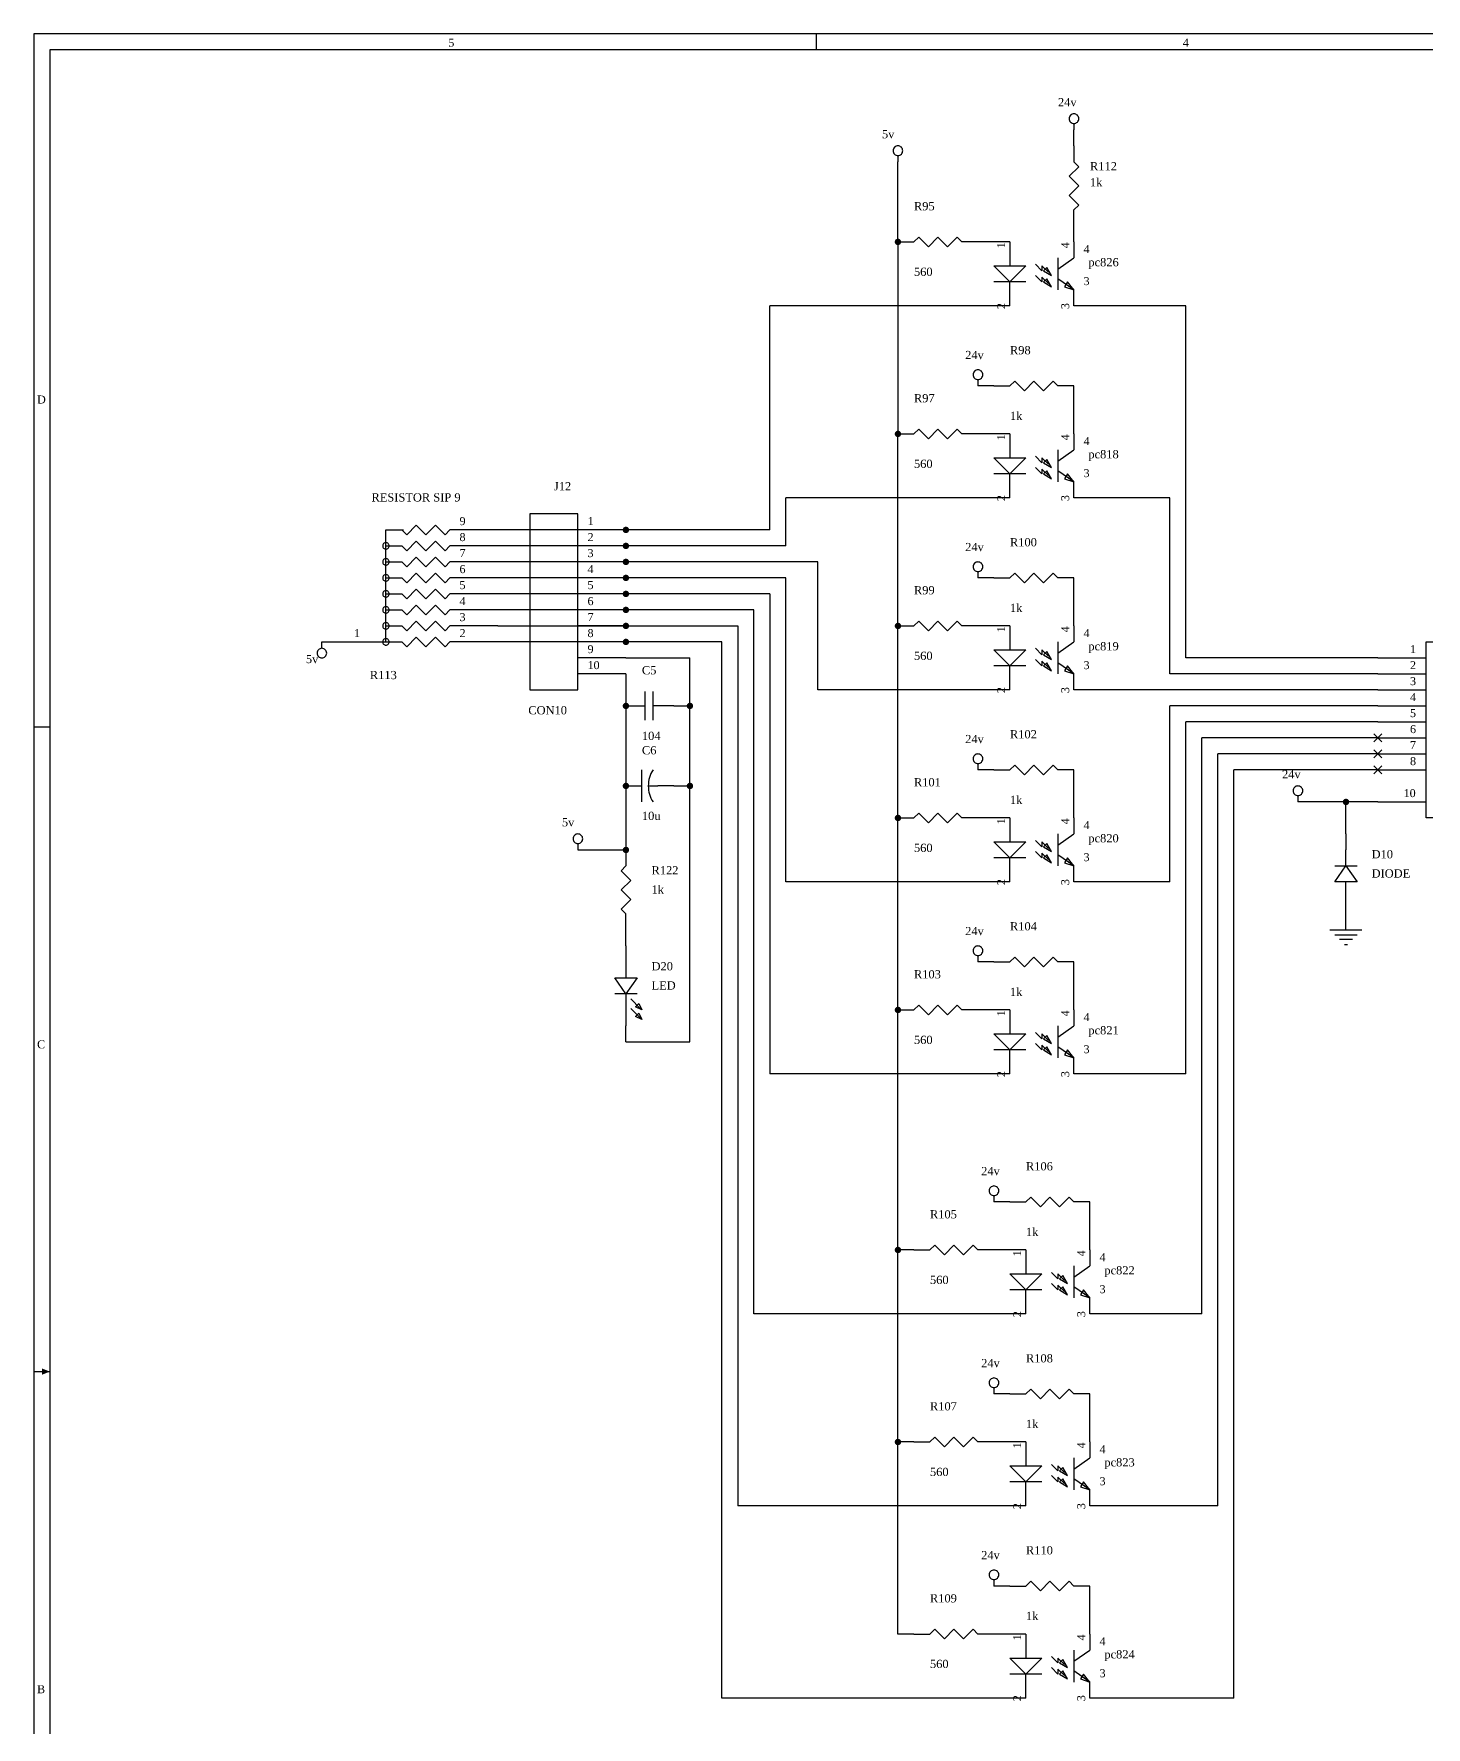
# Model space of a CAD drawing. Extents: x -3 to 591, y 3 to 422.
# Drawn here: x -2.5 to 218.5, y 153.6 to 422.4 of the extents above; entities that cross this region are included whole.
import ezdxf

# ---------------------------------------------------------------- set-up
doc = ezdxf.new("R2010")
doc.units = 0
doc.header["$MEASUREMENT"] = 0
for name, color, linetype in [('PARTS', 7, 'Continuous'), ('PARTTEXT', 7, 'Continuous'), ('TITLE', 7, 'Continuous'), ('WIRE', 7, 'Continuous')]:
    doc.layers.add(name, color=color, linetype=linetype)
doc.styles.get("Standard").update_dxf_attribs({"font": 'times_0.ttf'})

msp = doc.modelspace()

# ---------------------------------------------------------------- linework, layer by layer
at = {"layer": 'PARTS'}
for p, q in [((162.56, 404.622), (162.56, 402.082)), ((162.56, 391.922), (162.56, 394.462)), ((134.62, 389.382), (137.16, 389.382)), ((147.32, 389.382), (144.78, 389.382)), ((152.4, 389.382), (152.4, 386.842)), ((162.56, 389.382), (162.56, 386.842)), ((152.4, 379.222), (152.4, 381.762)), ((162.56, 379.222), (162.56, 381.762)), ((149.86, 366.522), (152.4, 366.522)), ((162.56, 366.522), (160.02, 366.522)), ((134.62, 358.902), (137.16, 358.902)), ((147.32, 358.902), (144.78, 358.902)), ((152.4, 358.902), (152.4, 356.362)), ((162.56, 358.902), (162.56, 356.362)), ((152.4, 348.742), (152.4, 351.282)), ((162.56, 348.742), (162.56, 351.282)), ((71.12, 343.662), (63.5, 343.662)), ((91.44, 343.662), (83.82, 343.662)), ((71.12, 341.122), (63.5, 341.122)), ((91.44, 341.122), (83.82, 341.122)), ((71.12, 338.582), (63.5, 338.582)), ((71.12, 336.042), (63.5, 336.042)), ((91.44, 338.582), (83.82, 338.582)), ((91.44, 336.042), (83.82, 336.042)), ((149.86, 336.042), (152.4, 336.042)), ((162.56, 336.042), (160.02, 336.042)), ((71.12, 333.502), (63.5, 333.502)), ((91.44, 333.502), (83.82, 333.502)), ((71.12, 330.962), (63.5, 330.962)), ((91.44, 330.962), (83.82, 330.962)), ((71.12, 328.422), (63.5, 328.422)), ((91.44, 328.422), (83.82, 328.422)), ((134.62, 328.422), (137.16, 328.422)), ((147.32, 328.422), (144.78, 328.422)), ((152.4, 328.422), (152.4, 325.882)), ((162.56, 328.422), (162.56, 325.882)), ((43.18, 325.882), (50.8, 325.882)), ((71.12, 325.882), (63.5, 325.882)), ((91.44, 325.882), (83.82, 325.882)), ((91.44, 323.342), (83.82, 323.342)), ((210.82, 323.342), (218.44, 323.342)), ((91.44, 320.802), (83.82, 320.802)), ((152.4, 318.262), (152.4, 320.802)), ((162.56, 318.262), (162.56, 320.802)), ((210.82, 320.802), (218.44, 320.802)), ((210.82, 318.262), (218.44, 318.262)), ((91.44, 315.722), (93.98, 315.722)), ((99.06, 315.722), (96.52, 315.722)), ((210.82, 315.722), (218.44, 315.722)), ((210.82, 313.182), (218.44, 313.182)), ((210.185, 311.277), (211.455, 310.007)), ((211.455, 311.277), (210.185, 310.007)), ((210.82, 310.642), (218.44, 310.642)), ((210.185, 308.737), (211.455, 307.467)), ((211.455, 308.737), (210.185, 307.467)), ((210.82, 308.102), (218.44, 308.102)), ((149.86, 305.562), (152.4, 305.562)), ((162.56, 305.562), (160.02, 305.562)), ((210.185, 306.197), (211.455, 304.927)), ((211.455, 306.197), (210.185, 304.927)), ((210.82, 305.562), (218.44, 305.562)), ((91.44, 303.022), (93.98, 303.022)), ((99.06, 303.022), (96.52, 303.022)), ((210.82, 300.482), (218.44, 300.482)), ((134.62, 297.942), (137.16, 297.942)), ((147.32, 297.942), (144.78, 297.942)), ((152.4, 297.942), (152.4, 295.402)), ((162.56, 297.942), (162.56, 295.402)), ((205.74, 295.402), (205.74, 292.862)), ((91.44, 292.862), (91.44, 290.322)), ((152.4, 287.782), (152.4, 290.322)), ((162.56, 287.782), (162.56, 290.322)), ((205.74, 282.702), (205.74, 285.242)), ((91.44, 280.162), (91.44, 282.702)), ((91.44, 277.622), (91.44, 275.082)), ((149.86, 275.082), (152.4, 275.082)), ((162.56, 275.082), (160.02, 275.082)), ((134.62, 267.462), (137.16, 267.462)), ((147.32, 267.462), (144.78, 267.462)), ((152.4, 267.462), (152.4, 264.922)), ((162.56, 267.462), (162.56, 264.922)), ((91.44, 262.382), (91.44, 264.922)), ((152.4, 257.302), (152.4, 259.842)), ((162.56, 257.302), (162.56, 259.842)), ((152.4, 236.982), (154.94, 236.982)), ((165.1, 236.982), (162.56, 236.982)), ((137.16, 229.362), (139.7, 229.362)), ((149.86, 229.362), (147.32, 229.362)), ((154.94, 229.362), (154.94, 226.822)), ((165.1, 229.362), (165.1, 226.822)), ((154.94, 219.202), (154.94, 221.742)), ((165.1, 219.202), (165.1, 221.742)), ((152.4, 206.502), (154.94, 206.502)), ((165.1, 206.502), (162.56, 206.502)), ((137.16, 198.882), (139.7, 198.882)), ((149.86, 198.882), (147.32, 198.882)), ((154.94, 198.882), (154.94, 196.342)), ((165.1, 198.882), (165.1, 196.342)), ((154.94, 188.722), (154.94, 191.262)), ((165.1, 188.722), (165.1, 191.262)), ((152.4, 176.022), (154.94, 176.022)), ((165.1, 176.022), (162.56, 176.022)), ((137.16, 168.402), (139.7, 168.402)), ((149.86, 168.402), (147.32, 168.402)), ((154.94, 168.402), (154.94, 165.862)), ((165.1, 168.402), (165.1, 165.862)), ((154.94, 158.242), (154.94, 160.782)), ((165.1, 158.242), (165.1, 160.782))]:
    msp.add_line(p, q, dxfattribs=at)
for points in [[(163.322, 408.94, 0.0985), (163.264, 409.2316, 0.0985), (163.0988, 409.4788, 0.0985), (162.8516, 409.644, 0.0985), (162.56, 409.702, 0.0985), (162.2684, 409.644, 0.0985), (162.0212, 409.4788, 0.0985), (161.856, 409.2316, 0.0985), (161.798, 408.94, 0.0985), (161.856, 408.6484, 0.0985), (162.0212, 408.4012, 0.0985), (162.2684, 408.236, 0.0985), (162.56, 408.178, 0.0985), (162.8516, 408.236, 0.0985), (163.0988, 408.4012, 0.0985), (163.264, 408.6484, 0.0985)], [(135.382, 403.86, 0.0985), (135.324, 404.1516, 0.0985), (135.1588, 404.3988, 0.0985), (134.9116, 404.564, 0.0985), (134.62, 404.622, 0.0985), (134.3284, 404.564, 0.0985), (134.0812, 404.3988, 0.0985), (133.916, 404.1516, 0.0985), (133.858, 403.86, 0.0985), (133.916, 403.5684, 0.0985), (134.0812, 403.3212, 0.0985), (134.3284, 403.156, 0.0985), (134.62, 403.098, 0.0985), (134.9116, 403.156, 0.0985), (135.1588, 403.3212, 0.0985), (135.324, 403.5684, 0.0985)], [(148.082, 368.3, 0.0985), (148.024, 368.5916, 0.0985), (147.8588, 368.8388, 0.0985), (147.6116, 369.004, 0.0985), (147.32, 369.062, 0.0985), (147.0284, 369.004, 0.0985), (146.7812, 368.8388, 0.0985), (146.616, 368.5916, 0.0985), (146.558, 368.3, 0.0985), (146.616, 368.0084, 0.0985), (146.7812, 367.7612, 0.0985), (147.0284, 367.596, 0.0985), (147.32, 367.538, 0.0985), (147.6116, 367.596, 0.0985), (147.8588, 367.7612, 0.0985), (148.024, 368.0084, 0.0985)], [(53.848, 341.122, 0.0985), (53.8093, 341.3164, 0.0985), (53.6992, 341.4812, 0.0985), (53.5344, 341.5913, 0.0985), (53.34, 341.63, 0.0985), (53.1456, 341.5913, 0.0985), (52.9808, 341.4812, 0.0985), (52.8707, 341.3164, 0.0985), (52.832, 341.122, 0.0985), (52.8707, 340.9276, 0.0985), (52.9808, 340.7628, 0.0985), (53.1456, 340.6527, 0.0985), (53.34, 340.614, 0.0985), (53.5344, 340.6527, 0.0985), (53.6992, 340.7628, 0.0985), (53.8093, 340.9276, 0.0985)], [(53.848, 338.582, 0.0985), (53.8093, 338.7764, 0.0985), (53.6992, 338.9412, 0.0985), (53.5344, 339.0513, 0.0985), (53.34, 339.09, 0.0985), (53.1456, 339.0513, 0.0985), (52.9808, 338.9412, 0.0985), (52.8707, 338.7764, 0.0985), (52.832, 338.582, 0.0985), (52.8707, 338.3876, 0.0985), (52.9808, 338.2228, 0.0985), (53.1456, 338.1127, 0.0985), (53.34, 338.074, 0.0985), (53.5344, 338.1127, 0.0985), (53.6992, 338.2228, 0.0985), (53.8093, 338.3876, 0.0985)], [(53.848, 336.042, 0.0985), (53.8093, 336.2364, 0.0985), (53.6992, 336.4012, 0.0985), (53.5344, 336.5113, 0.0985), (53.34, 336.55, 0.0985), (53.1456, 336.5113, 0.0985), (52.9808, 336.4012, 0.0985), (52.8707, 336.2364, 0.0985), (52.832, 336.042, 0.0985), (52.8707, 335.8476, 0.0985), (52.9808, 335.6828, 0.0985), (53.1456, 335.5727, 0.0985), (53.34, 335.534, 0.0985), (53.5344, 335.5727, 0.0985), (53.6992, 335.6828, 0.0985), (53.8093, 335.8476, 0.0985)], [(148.082, 337.82, 0.0985), (148.024, 338.1116, 0.0985), (147.8588, 338.3588, 0.0985), (147.6116, 338.524, 0.0985), (147.32, 338.582, 0.0985), (147.0284, 338.524, 0.0985), (146.7812, 338.3588, 0.0985), (146.616, 338.1116, 0.0985), (146.558, 337.82, 0.0985), (146.616, 337.5284, 0.0985), (146.7812, 337.2812, 0.0985), (147.0284, 337.116, 0.0985), (147.32, 337.058, 0.0985), (147.6116, 337.116, 0.0985), (147.8588, 337.2812, 0.0985), (148.024, 337.5284, 0.0985)], [(53.848, 333.502, 0.0985), (53.8093, 333.6964, 0.0985), (53.6992, 333.8612, 0.0985), (53.5344, 333.9713, 0.0985), (53.34, 334.01, 0.0985), (53.1456, 333.9713, 0.0985), (52.9808, 333.8612, 0.0985), (52.8707, 333.6964, 0.0985), (52.832, 333.502, 0.0985), (52.8707, 333.3076, 0.0985), (52.9808, 333.1428, 0.0985), (53.1456, 333.0327, 0.0985), (53.34, 332.994, 0.0985), (53.5344, 333.0327, 0.0985), (53.6992, 333.1428, 0.0985), (53.8093, 333.3076, 0.0985)], [(53.848, 330.962, 0.0985), (53.8093, 331.1564, 0.0985), (53.6992, 331.3212, 0.0985), (53.5344, 331.4313, 0.0985), (53.34, 331.47, 0.0985), (53.1456, 331.4313, 0.0985), (52.9808, 331.3212, 0.0985), (52.8707, 331.1564, 0.0985), (52.832, 330.962, 0.0985), (52.8707, 330.7676, 0.0985), (52.9808, 330.6028, 0.0985), (53.1456, 330.4927, 0.0985), (53.34, 330.454, 0.0985), (53.5344, 330.4927, 0.0985), (53.6992, 330.6028, 0.0985), (53.8093, 330.7676, 0.0985)], [(53.848, 328.422, 0.0985), (53.8093, 328.6164, 0.0985), (53.6992, 328.7812, 0.0985), (53.5344, 328.8913, 0.0985), (53.34, 328.93, 0.0985), (53.1456, 328.8913, 0.0985), (52.9808, 328.7812, 0.0985), (52.8707, 328.6164, 0.0985), (52.832, 328.422, 0.0985), (52.8707, 328.2276, 0.0985), (52.9808, 328.0628, 0.0985), (53.1456, 327.9527, 0.0985), (53.34, 327.914, 0.0985), (53.5344, 327.9527, 0.0985), (53.6992, 328.0628, 0.0985), (53.8093, 328.2276, 0.0985)], [(53.848, 325.882, 0.0985), (53.8093, 326.0764, 0.0985), (53.6992, 326.2412, 0.0985), (53.5344, 326.3513, 0.0985), (53.34, 326.39, 0.0985), (53.1456, 326.3513, 0.0985), (52.9808, 326.2412, 0.0985), (52.8707, 326.0764, 0.0985), (52.832, 325.882, 0.0985), (52.8707, 325.6876, 0.0985), (52.9808, 325.5228, 0.0985), (53.1456, 325.4127, 0.0985), (53.34, 325.374, 0.0985), (53.5344, 325.4127, 0.0985), (53.6992, 325.5228, 0.0985), (53.8093, 325.6876, 0.0985)], [(43.942, 324.104, 0.0985), (43.884, 324.3956, 0.0985), (43.7188, 324.6428, 0.0985), (43.4716, 324.808, 0.0985), (43.18, 324.866, 0.0985), (42.8884, 324.808, 0.0985), (42.6412, 324.6428, 0.0985), (42.476, 324.3956, 0.0985), (42.418, 324.104, 0.0985), (42.476, 323.8124, 0.0985), (42.6412, 323.5652, 0.0985), (42.8884, 323.4, 0.0985), (43.18, 323.342, 0.0985), (43.4716, 323.4, 0.0985), (43.7188, 323.5652, 0.0985), (43.884, 323.8124, 0.0985)], [(148.082, 307.34, 0.0985), (148.024, 307.6316, 0.0985), (147.8588, 307.8788, 0.0985), (147.6116, 308.044, 0.0985), (147.32, 308.102, 0.0985), (147.0284, 308.044, 0.0985), (146.7812, 307.8788, 0.0985), (146.616, 307.6316, 0.0985), (146.558, 307.34, 0.0985), (146.616, 307.0484, 0.0985), (146.7812, 306.8012, 0.0985), (147.0284, 306.636, 0.0985), (147.32, 306.578, 0.0985), (147.6116, 306.636, 0.0985), (147.8588, 306.8012, 0.0985), (148.024, 307.0484, 0.0985)], [(198.882, 302.26, 0.0985), (198.824, 302.5516, 0.0985), (198.6588, 302.7988, 0.0985), (198.4116, 302.964, 0.0985), (198.12, 303.022, 0.0985), (197.8284, 302.964, 0.0985), (197.5812, 302.7988, 0.0985), (197.416, 302.5516, 0.0985), (197.358, 302.26, 0.0985), (197.416, 301.9684, 0.0985), (197.5812, 301.7212, 0.0985), (197.8284, 301.556, 0.0985), (198.12, 301.498, 0.0985), (198.4116, 301.556, 0.0985), (198.6588, 301.7212, 0.0985), (198.824, 301.9684, 0.0985)], [(84.582, 294.64, 0.0985), (84.524, 294.9316, 0.0985), (84.3588, 295.1788, 0.0985), (84.1116, 295.344, 0.0985), (83.82, 295.402, 0.0985), (83.5284, 295.344, 0.0985), (83.2812, 295.1788, 0.0985), (83.116, 294.9316, 0.0985), (83.058, 294.64, 0.0985), (83.116, 294.3484, 0.0985), (83.2812, 294.1012, 0.0985), (83.5284, 293.936, 0.0985), (83.82, 293.878, 0.0985), (84.1116, 293.936, 0.0985), (84.3588, 294.1012, 0.0985), (84.524, 294.3484, 0.0985)], [(148.082, 276.86, 0.0985), (148.024, 277.1516, 0.0985), (147.8588, 277.3988, 0.0985), (147.6116, 277.564, 0.0985), (147.32, 277.622, 0.0985), (147.0284, 277.564, 0.0985), (146.7812, 277.3988, 0.0985), (146.616, 277.1516, 0.0985), (146.558, 276.86, 0.0985), (146.616, 276.5684, 0.0985), (146.7812, 276.3212, 0.0985), (147.0284, 276.156, 0.0985), (147.32, 276.098, 0.0985), (147.6116, 276.156, 0.0985), (147.8588, 276.3212, 0.0985), (148.024, 276.5684, 0.0985)], [(150.622, 238.76, 0.0985), (150.564, 239.0516, 0.0985), (150.3988, 239.2988, 0.0985), (150.1516, 239.464, 0.0985), (149.86, 239.522, 0.0985), (149.5684, 239.464, 0.0985), (149.3212, 239.2988, 0.0985), (149.156, 239.0516, 0.0985), (149.098, 238.76, 0.0985), (149.156, 238.4684, 0.0985), (149.3212, 238.2212, 0.0985), (149.5684, 238.056, 0.0985), (149.86, 237.998, 0.0985), (150.1516, 238.056, 0.0985), (150.3988, 238.2212, 0.0985), (150.564, 238.4684, 0.0985)], [(150.622, 208.28, 0.0985), (150.564, 208.5716, 0.0985), (150.3988, 208.8188, 0.0985), (150.1516, 208.984, 0.0985), (149.86, 209.042, 0.0985), (149.5684, 208.984, 0.0985), (149.3212, 208.8188, 0.0985), (149.156, 208.5716, 0.0985), (149.098, 208.28, 0.0985), (149.156, 207.9884, 0.0985), (149.3212, 207.7412, 0.0985), (149.5684, 207.576, 0.0985), (149.86, 207.518, 0.0985), (150.1516, 207.576, 0.0985), (150.3988, 207.7412, 0.0985), (150.564, 207.9884, 0.0985)], [(150.622, 177.8, 0.0985), (150.564, 178.0916, 0.0985), (150.3988, 178.3388, 0.0985), (150.1516, 178.504, 0.0985), (149.86, 178.562, 0.0985), (149.5684, 178.504, 0.0985), (149.3212, 178.3388, 0.0985), (149.156, 178.0916, 0.0985), (149.098, 177.8, 0.0985), (149.156, 177.5084, 0.0985), (149.3212, 177.2612, 0.0985), (149.5684, 177.096, 0.0985), (149.86, 177.038, 0.0985), (150.1516, 177.096, 0.0985), (150.3988, 177.2612, 0.0985), (150.564, 177.5084, 0.0985)]]:
    msp.add_lwpolyline(points, format="xyb", close=True, dxfattribs=at)
for points in [[(162.56, 408.178), (162.56, 407.162)], [(134.62, 403.098), (134.62, 402.082)], [(163.322, 401.32), (161.798, 399.796)], [(162.56, 402.082), (163.322, 401.32)], [(161.798, 399.796), (163.322, 398.272)], [(163.322, 398.272), (161.798, 396.748)], [(161.798, 396.748), (163.322, 395.224)], [(163.322, 395.224), (162.56, 394.462)], [(137.16, 389.382), (137.922, 390.144)], [(137.922, 390.144), (139.446, 388.62)], [(139.446, 388.62), (140.97, 390.144)], [(140.97, 390.144), (142.494, 388.62)], [(142.494, 388.62), (144.018, 390.144)], [(144.018, 390.144), (144.78, 389.382)], [(152.4, 386.842), (152.4, 385.572)], [(157.48, 384.81), (156.464, 385.826)], [(157.48, 385.572), (157.48, 384.81)], [(158.496, 384.556), (157.48, 385.572)], [(160.02, 386.842), (160.02, 381.762)], [(160.02, 385.064), (162.56, 386.842)], [(154.94, 383.032), (149.86, 383.032)], [(152.4, 381.762), (152.4, 383.032)], [(157.48, 383.032), (156.464, 384.048)], [(157.48, 383.794), (157.48, 383.032)], [(158.496, 382.778), (157.48, 383.794)], [(162.56, 381.762), (160.02, 383.54)], [(147.32, 367.538), (147.32, 366.522)], [(152.4, 366.522), (153.162, 367.284)], [(153.162, 367.284), (154.686, 365.76)], [(154.686, 365.76), (156.21, 367.284)], [(156.21, 367.284), (157.734, 365.76)], [(157.734, 365.76), (159.258, 367.284)], [(159.258, 367.284), (160.02, 366.522)], [(137.16, 358.902), (137.922, 359.664)], [(137.922, 359.664), (139.446, 358.14)], [(139.446, 358.14), (140.97, 359.664)], [(140.97, 359.664), (142.494, 358.14)], [(142.494, 358.14), (144.018, 359.664)], [(144.018, 359.664), (144.78, 358.902)], [(152.4, 356.362), (152.4, 355.092)], [(157.48, 354.33), (156.464, 355.346)], [(157.48, 355.092), (157.48, 354.33)], [(158.496, 354.076), (157.48, 355.092)], [(160.02, 356.362), (160.02, 351.282)], [(160.02, 354.584), (162.56, 356.362)], [(154.94, 352.552), (149.86, 352.552)], [(152.4, 351.282), (152.4, 352.552)], [(157.48, 352.552), (156.464, 353.568)], [(157.48, 353.314), (157.48, 352.552)], [(158.496, 352.298), (157.48, 353.314)], [(162.56, 351.282), (160.02, 353.06)], [(56.642, 342.9), (58.166, 344.424)], [(58.166, 344.424), (59.69, 342.9)], [(59.69, 342.9), (61.214, 344.424)], [(61.214, 344.424), (62.738, 342.9)], [(53.34, 325.882), (53.34, 343.662)], [(53.34, 343.662), (56.134, 343.662)], [(55.88, 343.662), (56.642, 342.9)], [(56.642, 340.36), (58.166, 341.884)], [(58.166, 341.884), (59.69, 340.36)], [(59.69, 340.36), (61.214, 341.884)], [(61.214, 341.884), (62.738, 340.36)], [(62.738, 342.9), (63.5, 343.662)], [(53.34, 341.122), (55.88, 341.122)], [(55.88, 341.122), (56.642, 340.36)], [(56.642, 337.82), (58.166, 339.344)], [(58.166, 339.344), (59.69, 337.82)], [(59.69, 337.82), (61.214, 339.344)], [(61.214, 339.344), (62.738, 337.82)], [(62.738, 340.36), (63.5, 341.122)], [(53.34, 338.582), (55.88, 338.582)], [(53.34, 336.042), (55.88, 336.042)], [(55.88, 338.582), (56.642, 337.82)], [(55.88, 336.042), (56.642, 335.28)], [(56.642, 335.28), (58.166, 336.804)], [(58.166, 336.804), (59.69, 335.28)], [(59.69, 335.28), (61.214, 336.804)], [(61.214, 336.804), (62.738, 335.28)], [(62.738, 337.82), (63.5, 338.582)], [(62.738, 335.28), (63.5, 336.042)], [(147.32, 337.058), (147.32, 336.042)], [(152.4, 336.042), (153.162, 336.804)], [(153.162, 336.804), (154.686, 335.28)], [(154.686, 335.28), (156.21, 336.804)], [(156.21, 336.804), (157.734, 335.28)], [(157.734, 335.28), (159.258, 336.804)], [(159.258, 336.804), (160.02, 336.042)], [(53.34, 333.502), (55.88, 333.502)], [(55.88, 333.502), (56.642, 332.74)], [(56.642, 332.74), (58.166, 334.264)], [(58.166, 334.264), (59.69, 332.74)], [(59.69, 332.74), (61.214, 334.264)], [(61.214, 334.264), (62.738, 332.74)], [(62.738, 332.74), (63.5, 333.502)], [(53.34, 330.962), (55.88, 330.962)], [(55.88, 330.962), (56.642, 330.2)], [(56.642, 330.2), (58.166, 331.724)], [(58.166, 331.724), (59.69, 330.2)], [(59.69, 330.2), (61.214, 331.724)], [(61.214, 331.724), (62.738, 330.2)], [(62.738, 330.2), (63.5, 330.962)], [(53.34, 328.422), (55.88, 328.422)], [(55.88, 328.422), (56.642, 327.66)], [(56.642, 327.66), (58.166, 329.184)], [(58.166, 329.184), (59.69, 327.66)], [(59.69, 327.66), (61.214, 329.184)], [(61.214, 329.184), (62.738, 327.66)], [(62.738, 327.66), (63.5, 328.422)], [(137.16, 328.422), (137.922, 329.184)], [(137.922, 329.184), (139.446, 327.66)], [(139.446, 327.66), (140.97, 329.184)], [(140.97, 329.184), (142.494, 327.66)], [(142.494, 327.66), (144.018, 329.184)], [(144.018, 329.184), (144.78, 328.422)], [(43.18, 324.866), (43.18, 325.882)], [(50.8, 325.882), (55.88, 325.882)], [(55.88, 325.882), (56.642, 325.12)], [(56.642, 325.12), (58.166, 326.644)], [(58.166, 326.644), (59.69, 325.12)], [(59.69, 325.12), (61.214, 326.644)], [(61.214, 326.644), (62.738, 325.12)], [(62.738, 325.12), (63.5, 325.882)], [(152.4, 325.882), (152.4, 324.612)], [(160.02, 325.882), (160.02, 320.802)], [(160.02, 324.104), (162.56, 325.882)], [(157.48, 323.85), (156.464, 324.866)], [(157.48, 322.072), (156.464, 323.088)], [(157.48, 324.612), (157.48, 323.85)], [(158.496, 323.596), (157.48, 324.612)], [(157.48, 322.834), (157.48, 322.072)], [(158.496, 321.818), (157.48, 322.834)], [(162.56, 320.802), (160.02, 322.58)], [(154.94, 322.072), (149.86, 322.072)], [(152.4, 320.802), (152.4, 322.072)], [(94.488, 313.436), (94.488, 318.008)], [(95.758, 313.436), (95.758, 318.008)], [(93.98, 315.722), (94.488, 315.722)], [(96.52, 315.722), (95.758, 315.722)], [(147.32, 306.578), (147.32, 305.562)], [(93.98, 300.482), (93.98, 305.562)], [(152.4, 305.562), (153.162, 306.324)], [(153.162, 306.324), (154.686, 304.8)], [(154.686, 304.8), (156.21, 306.324)], [(156.21, 306.324), (157.734, 304.8)], [(157.734, 304.8), (159.258, 306.324)], [(159.258, 306.324), (160.02, 305.562)], [(94.996, 303.022), (96.52, 303.022)], [(198.12, 301.498), (198.12, 300.482)], [(137.16, 297.942), (137.922, 298.704)], [(137.922, 298.704), (139.446, 297.18)], [(139.446, 297.18), (140.97, 298.704)], [(140.97, 298.704), (142.494, 297.18)], [(142.494, 297.18), (144.018, 298.704)], [(144.018, 298.704), (144.78, 297.942)], [(83.82, 293.878), (83.82, 292.862)], [(152.4, 295.402), (152.4, 294.132)], [(157.48, 293.37), (156.464, 294.386)], [(157.48, 294.132), (157.48, 293.37)], [(158.496, 293.116), (157.48, 294.132)], [(160.02, 295.402), (160.02, 290.322)], [(160.02, 293.624), (162.56, 295.402)], [(90.678, 289.56), (91.44, 290.322)], [(154.94, 291.592), (149.86, 291.592)], [(152.4, 290.322), (152.4, 291.592)], [(157.48, 291.592), (156.464, 292.608)], [(157.48, 292.354), (157.48, 291.592)], [(158.496, 291.338), (157.48, 292.354)], [(162.56, 290.322), (160.02, 292.1)], [(203.962, 290.322), (207.518, 290.322)], [(205.74, 290.322), (205.74, 292.862)], [(92.202, 288.036), (90.678, 289.56)], [(90.678, 286.512), (92.202, 288.036)], [(205.74, 285.242), (205.74, 287.782)], [(92.202, 284.988), (90.678, 286.512)], [(90.678, 283.464), (92.202, 284.988)], [(91.44, 282.702), (90.678, 283.464)], [(203.2, 280.162), (208.28, 280.162)], [(203.962, 279.4), (207.518, 279.4)], [(206.756, 278.638), (204.724, 278.638)], [(205.486, 277.876), (205.994, 277.876)], [(91.44, 275.082), (91.44, 272.542)], [(147.32, 276.098), (147.32, 275.082)], [(152.4, 275.082), (153.162, 275.844)], [(153.162, 275.844), (154.686, 274.32)], [(154.686, 274.32), (156.21, 275.844)], [(156.21, 275.844), (157.734, 274.32)], [(157.734, 274.32), (159.258, 275.844)], [(159.258, 275.844), (160.02, 275.082)], [(93.218, 270.002), (89.662, 270.002)], [(91.44, 270.002), (91.44, 264.922)], [(93.726, 267.716), (92.202, 269.24)], [(93.726, 266.192), (92.202, 267.716)], [(137.16, 267.462), (137.922, 268.224)], [(137.922, 268.224), (139.446, 266.7)], [(139.446, 266.7), (140.97, 268.224)], [(140.97, 268.224), (142.494, 266.7)], [(142.494, 266.7), (144.018, 268.224)], [(144.018, 268.224), (144.78, 267.462)], [(152.4, 264.922), (152.4, 263.652)], [(157.48, 262.89), (156.464, 263.906)], [(157.48, 263.652), (157.48, 262.89)], [(158.496, 262.636), (157.48, 263.652)], [(160.02, 264.922), (160.02, 259.842)], [(160.02, 263.144), (162.56, 264.922)], [(154.94, 261.112), (149.86, 261.112)], [(152.4, 259.842), (152.4, 261.112)], [(157.48, 261.112), (156.464, 262.128)], [(157.48, 261.874), (157.48, 261.112)], [(158.496, 260.858), (157.48, 261.874)], [(162.56, 259.842), (160.02, 261.62)], [(149.86, 237.998), (149.86, 236.982)], [(154.94, 236.982), (155.702, 237.744)], [(155.702, 237.744), (157.226, 236.22)], [(157.226, 236.22), (158.75, 237.744)], [(158.75, 237.744), (160.274, 236.22)], [(160.274, 236.22), (161.798, 237.744)], [(161.798, 237.744), (162.56, 236.982)], [(139.7, 229.362), (140.462, 230.124)], [(140.462, 230.124), (141.986, 228.6)], [(141.986, 228.6), (143.51, 230.124)], [(143.51, 230.124), (145.034, 228.6)], [(145.034, 228.6), (146.558, 230.124)], [(146.558, 230.124), (147.32, 229.362)], [(154.94, 226.822), (154.94, 225.552)], [(160.02, 224.79), (159.004, 225.806)], [(162.56, 226.822), (162.56, 221.742)], [(162.56, 225.044), (165.1, 226.822)], [(160.02, 223.012), (159.004, 224.028)], [(160.02, 225.552), (160.02, 224.79)], [(161.036, 224.536), (160.02, 225.552)], [(160.02, 223.774), (160.02, 223.012)], [(161.036, 222.758), (160.02, 223.774)], [(165.1, 221.742), (162.56, 223.52)], [(157.48, 223.012), (152.4, 223.012)], [(154.94, 221.742), (154.94, 223.012)], [(149.86, 207.518), (149.86, 206.502)], [(154.94, 206.502), (155.702, 207.264)], [(155.702, 207.264), (157.226, 205.74)], [(157.226, 205.74), (158.75, 207.264)], [(158.75, 207.264), (160.274, 205.74)], [(160.274, 205.74), (161.798, 207.264)], [(161.798, 207.264), (162.56, 206.502)], [(139.7, 198.882), (140.462, 199.644)], [(140.462, 199.644), (141.986, 198.12)], [(141.986, 198.12), (143.51, 199.644)], [(143.51, 199.644), (145.034, 198.12)], [(145.034, 198.12), (146.558, 199.644)], [(146.558, 199.644), (147.32, 198.882)], [(154.94, 196.342), (154.94, 195.072)], [(162.56, 196.342), (162.56, 191.262)], [(162.56, 194.564), (165.1, 196.342)], [(160.02, 194.31), (159.004, 195.326)], [(160.02, 192.532), (159.004, 193.548)], [(160.02, 195.072), (160.02, 194.31)], [(161.036, 194.056), (160.02, 195.072)], [(157.48, 192.532), (152.4, 192.532)], [(154.94, 191.262), (154.94, 192.532)], [(160.02, 193.294), (160.02, 192.532)], [(161.036, 192.278), (160.02, 193.294)], [(165.1, 191.262), (162.56, 193.04)], [(149.86, 177.038), (149.86, 176.022)], [(154.94, 176.022), (155.702, 176.784)], [(155.702, 176.784), (157.226, 175.26)], [(157.226, 175.26), (158.75, 176.784)], [(158.75, 176.784), (160.274, 175.26)], [(160.274, 175.26), (161.798, 176.784)], [(161.798, 176.784), (162.56, 176.022)], [(139.7, 168.402), (140.462, 169.164)], [(140.462, 169.164), (141.986, 167.64)], [(141.986, 167.64), (143.51, 169.164)], [(143.51, 169.164), (145.034, 167.64)], [(145.034, 167.64), (146.558, 169.164)], [(146.558, 169.164), (147.32, 168.402)], [(154.94, 165.862), (154.94, 164.592)], [(160.02, 163.83), (159.004, 164.846)], [(160.02, 164.592), (160.02, 163.83)], [(161.036, 163.576), (160.02, 164.592)], [(162.56, 165.862), (162.56, 160.782)], [(162.56, 164.084), (165.1, 165.862)], [(157.48, 162.052), (152.4, 162.052)], [(154.94, 160.782), (154.94, 162.052)], [(160.02, 162.052), (159.004, 163.068)], [(160.02, 162.814), (160.02, 162.052)], [(161.036, 161.798), (160.02, 162.814)], [(165.1, 160.782), (162.56, 162.56)]]:
    msp.add_lwpolyline(points, dxfattribs=at)
for points in [[(152.4, 383.032), (149.86, 385.572), (154.94, 385.572), (152.4, 383.032)], [(159.004, 384.048), (158.242, 385.318), (157.734, 384.81), (159.004, 384.048)], [(159.004, 382.27), (158.242, 383.54), (157.734, 383.032), (159.004, 382.27)], [(162.56, 381.762), (161.544, 383.032), (161.036, 382.27), (162.56, 381.762)], [(152.4, 352.552), (149.86, 355.092), (154.94, 355.092), (152.4, 352.552)], [(159.004, 353.568), (158.242, 354.838), (157.734, 354.33), (159.004, 353.568)], [(159.004, 351.79), (158.242, 353.06), (157.734, 352.552), (159.004, 351.79)], [(162.56, 351.282), (161.544, 352.552), (161.036, 351.79), (162.56, 351.282)], [(83.82, 346.202), (76.2, 346.202), (76.2, 318.262), (83.82, 318.262)], [(218.44, 325.882), (236.22, 325.882), (236.22, 297.942), (218.44, 297.942)], [(152.4, 322.072), (149.86, 324.612), (154.94, 324.612), (152.4, 322.072)], [(159.004, 323.088), (158.242, 324.358), (157.734, 323.85), (159.004, 323.088)], [(159.004, 321.31), (158.242, 322.58), (157.734, 322.072), (159.004, 321.31)], [(162.56, 320.802), (161.544, 322.072), (161.036, 321.31), (162.56, 320.802)], [(152.4, 291.592), (149.86, 294.132), (154.94, 294.132), (152.4, 291.592)], [(159.004, 292.608), (158.242, 293.878), (157.734, 293.37), (159.004, 292.608)], [(159.004, 290.83), (158.242, 292.1), (157.734, 291.592), (159.004, 290.83)], [(162.56, 290.322), (161.544, 291.592), (161.036, 290.83), (162.56, 290.322)], [(205.74, 290.322), (205.74, 290.322), (207.518, 287.782), (203.962, 287.782), (205.74, 290.322)], [(91.44, 270.002), (91.44, 270.002), (89.662, 272.542), (93.218, 272.542), (91.44, 270.002)], [(93.472, 268.478), (93.472, 268.478), (93.98, 267.462), (92.964, 267.97), (93.472, 268.478)], [(93.472, 266.954), (93.472, 266.954), (93.98, 265.938), (92.964, 266.446), (93.472, 266.954)], [(152.4, 261.112), (149.86, 263.652), (154.94, 263.652), (152.4, 261.112)], [(159.004, 262.128), (158.242, 263.398), (157.734, 262.89), (159.004, 262.128)], [(159.004, 260.35), (158.242, 261.62), (157.734, 261.112), (159.004, 260.35)], [(162.56, 259.842), (161.544, 261.112), (161.036, 260.35), (162.56, 259.842)], [(154.94, 223.012), (152.4, 225.552), (157.48, 225.552), (154.94, 223.012)], [(161.544, 224.028), (160.782, 225.298), (160.274, 224.79), (161.544, 224.028)], [(161.544, 222.25), (160.782, 223.52), (160.274, 223.012), (161.544, 222.25)], [(165.1, 221.742), (164.084, 223.012), (163.576, 222.25), (165.1, 221.742)], [(154.94, 192.532), (152.4, 195.072), (157.48, 195.072), (154.94, 192.532)], [(161.544, 193.548), (160.782, 194.818), (160.274, 194.31), (161.544, 193.548)], [(161.544, 191.77), (160.782, 193.04), (160.274, 192.532), (161.544, 191.77)], [(165.1, 191.262), (164.084, 192.532), (163.576, 191.77), (165.1, 191.262)], [(154.94, 162.052), (152.4, 164.592), (157.48, 164.592), (154.94, 162.052)], [(161.544, 163.068), (160.782, 164.338), (160.274, 163.83), (161.544, 163.068)], [(161.544, 161.29), (160.782, 162.56), (160.274, 162.052), (161.544, 161.29)], [(165.1, 160.782), (164.084, 162.052), (163.576, 161.29), (165.1, 160.782)]]:
    msp.add_lwpolyline(points, close=True, dxfattribs=at)
for points in [[(95.758, 305.562, 0.1654), (94.996, 303.022)], [(94.996, 303.022, 0.1654), (95.758, 300.482)]]:
    msp.add_lwpolyline(points, format="xyb", dxfattribs=at)
at = {"layer": 'TITLE'}
for points in [[(-2.54, 2.54), (591.312, 2.54), (591.312, 422.402), (-2.54, 422.402)], [(0, 5.08), (588.772, 5.08), (588.772, 419.862), (0, 419.862)]]:
    msp.add_lwpolyline(points, close=True, dxfattribs=at)
for points in [[(121.666, 419.862), (121.666, 422.402)], [(-2.54, 312.42), (0, 312.42)], [(-2.54, 210.058), (0, 210.058)]]:
    msp.add_lwpolyline(points, dxfattribs=at)
msp.add_solid([(0, 210.058), (-1.27, 210.566), (-1.27, 209.55), (-1.27, 210.058)], dxfattribs=at)
msp.add_solid([(0, 210.058), (-1.27, 210.566), (-1.27, 209.55), (-1.27, 210.058)], dxfattribs=at)
msp.add_solid([(0, 210.058), (-1.27, 210.566), (-1.27, 209.55), (-1.27, 210.058)], dxfattribs=at)
at = {"layer": 'WIRE'}
for points in [[(162.56, 404.622), (162.56, 407.162)], [(134.62, 389.382), (134.62, 402.082)], [(162.56, 389.382), (162.56, 391.922)], [(134.62, 389.382), (134.62, 358.902)], [(152.4, 389.382), (147.32, 389.382)], [(114.3, 343.662), (114.3, 379.222)], [(152.4, 379.222), (114.3, 379.222)], [(180.34, 379.222), (162.56, 379.222)], [(180.34, 323.342), (180.34, 379.222)], [(149.86, 366.522), (147.32, 366.522)], [(162.56, 358.902), (162.56, 366.522)], [(134.62, 328.422), (134.62, 358.902)], [(152.4, 358.902), (147.32, 358.902)], [(152.4, 348.742), (116.84, 348.742)], [(116.84, 341.122), (116.84, 348.742)], [(177.8, 348.742), (162.56, 348.742)], [(177.8, 320.802), (177.8, 348.742)], [(91.44, 343.662), (71.12, 343.662)], [(114.3, 343.662), (91.44, 343.662)], [(91.44, 341.122), (71.12, 341.122)], [(116.84, 341.122), (91.44, 341.122)], [(91.44, 338.582), (71.12, 338.582)], [(91.44, 336.042), (71.12, 336.042)], [(121.92, 338.582), (91.44, 338.582)], [(116.84, 336.042), (91.44, 336.042)], [(116.84, 287.782), (116.84, 336.042)], [(121.92, 318.262), (121.92, 338.582)], [(149.86, 336.042), (147.32, 336.042)], [(162.56, 328.422), (162.56, 336.042)], [(91.44, 333.502), (71.12, 333.502)], [(114.3, 333.502), (91.44, 333.502)], [(114.3, 333.502), (114.3, 257.302)], [(91.44, 330.962), (71.12, 330.962)], [(111.76, 330.962), (91.44, 330.962)], [(111.76, 219.202), (111.76, 330.962)], [(71.12, 328.422), (91.44, 328.422)], [(91.44, 328.422), (109.22, 328.422)], [(109.22, 328.422), (109.22, 188.722)], [(134.62, 297.942), (134.62, 328.422)], [(152.4, 328.422), (147.32, 328.422)], [(91.44, 325.882), (71.12, 325.882)], [(106.68, 325.882), (91.44, 325.882)], [(106.68, 158.242), (106.68, 325.882)], [(91.44, 323.342), (101.6, 323.342)], [(101.6, 315.722), (101.6, 323.342)], [(210.82, 323.342), (180.34, 323.342)], [(91.44, 320.802), (91.44, 315.722)], [(210.82, 320.802), (177.8, 320.802)], [(152.4, 318.262), (121.92, 318.262)], [(210.82, 318.262), (162.56, 318.262)], [(91.44, 315.722), (91.44, 303.022)], [(99.06, 315.722), (101.6, 315.722)], [(101.6, 303.022), (101.6, 315.722)], [(210.82, 315.722), (177.8, 315.722)], [(177.8, 287.782), (177.8, 315.722)], [(210.82, 313.182), (180.34, 313.182)], [(180.34, 257.302), (180.34, 313.182)], [(210.82, 310.642), (182.88, 310.642)], [(182.88, 219.202), (182.88, 310.642)], [(210.82, 308.102), (185.42, 308.102)], [(185.42, 188.722), (185.42, 308.102)], [(149.86, 305.562), (147.32, 305.562)], [(162.56, 297.942), (162.56, 305.562)], [(210.82, 305.562), (187.96, 305.562)], [(187.96, 158.242), (187.96, 305.562)], [(91.44, 303.022), (91.44, 292.862)], [(99.06, 303.022), (101.6, 303.022)], [(101.6, 262.382), (101.6, 303.022)], [(205.74, 300.482), (198.12, 300.482)], [(205.74, 295.402), (205.74, 300.482)], [(210.82, 300.482), (205.74, 300.482)], [(134.62, 267.462), (134.62, 297.942)], [(152.4, 297.942), (147.32, 297.942)], [(83.82, 292.862), (91.44, 292.862)], [(152.4, 287.782), (116.84, 287.782)], [(177.8, 287.782), (162.56, 287.782)], [(205.74, 280.162), (205.74, 282.702)], [(91.44, 277.622), (91.44, 280.162)], [(149.86, 275.082), (147.32, 275.082)], [(162.56, 267.462), (162.56, 275.082)], [(134.62, 229.362), (134.62, 267.462)], [(152.4, 267.462), (147.32, 267.462)], [(91.44, 262.382), (101.6, 262.382)], [(152.4, 257.302), (114.3, 257.302)], [(180.34, 257.302), (162.56, 257.302)], [(152.4, 236.982), (149.86, 236.982)], [(165.1, 229.362), (165.1, 236.982)], [(137.16, 229.362), (134.62, 229.362)], [(134.62, 198.882), (134.62, 229.362)], [(154.94, 229.362), (149.86, 229.362)], [(154.94, 219.202), (111.76, 219.202)], [(182.88, 219.202), (165.1, 219.202)], [(152.4, 206.502), (149.86, 206.502)], [(165.1, 198.882), (165.1, 206.502)], [(137.16, 198.882), (134.62, 198.882)], [(134.62, 168.402), (134.62, 198.882)], [(154.94, 198.882), (149.86, 198.882)], [(154.94, 188.722), (109.22, 188.722)], [(185.42, 188.722), (165.1, 188.722)], [(152.4, 176.022), (149.86, 176.022)], [(165.1, 168.402), (165.1, 176.022)], [(137.16, 168.402), (134.62, 168.402)], [(154.94, 168.402), (149.86, 168.402)], [(154.94, 158.242), (106.68, 158.242)], [(187.96, 158.242), (165.1, 158.242)]]:
    msp.add_lwpolyline(points, dxfattribs=at)
at = {"layer": 'WIRE', "const_width": 0.508}
for points in [[(134.366, 389.382, 1), (134.874, 389.382, 1)], [(134.366, 358.902, 1), (134.874, 358.902, 1)], [(91.186, 343.662, 1), (91.694, 343.662, 1)], [(91.186, 341.122, 1), (91.694, 341.122, 1)], [(91.186, 338.582, 1), (91.694, 338.582, 1)], [(91.186, 336.042, 1), (91.694, 336.042, 1)], [(91.186, 333.502, 1), (91.694, 333.502, 1)], [(91.186, 330.962, 1), (91.694, 330.962, 1)], [(91.186, 328.422, 1), (91.694, 328.422, 1)], [(134.366, 328.422, 1), (134.874, 328.422, 1)], [(91.186, 325.882, 1), (91.694, 325.882, 1)], [(91.186, 315.722, 1), (91.694, 315.722, 1)], [(101.346, 315.722, 1), (101.854, 315.722, 1)], [(91.186, 303.022, 1), (91.694, 303.022, 1)], [(101.346, 303.022, 1), (101.854, 303.022, 1)], [(134.366, 297.942, 1), (134.874, 297.942, 1)], [(205.486, 300.482, 1), (205.994, 300.482, 1)], [(91.186, 292.862, 1), (91.694, 292.862, 1)], [(134.366, 267.462, 1), (134.874, 267.462, 1)], [(134.366, 229.362, 1), (134.874, 229.362, 1)], [(134.366, 198.882, 1), (134.874, 198.882, 1)]]:
    msp.add_lwpolyline(points, format="xyb", close=True, dxfattribs=at)

# ---------------------------------------------------------------- texts
at = {"layer": 'PARTS'}
for s, p in [('1', (151.638, 388.366)), ('4', (161.798, 388.366)), ('2', (151.638, 378.714)), ('3', (161.798, 378.714)), ('1', (151.638, 357.886)), ('4', (161.798, 357.886)), ('2', (151.638, 348.234)), ('3', (161.798, 348.234)), ('1', (151.638, 327.406)), ('4', (161.798, 327.406)), ('2', (151.638, 317.754)), ('3', (161.798, 317.754)), ('1', (151.638, 296.926)), ('4', (161.798, 296.926)), ('2', (151.638, 287.274)), ('3', (161.798, 287.274)), ('1', (151.638, 266.446)), ('4', (161.798, 266.446)), ('2', (151.638, 256.794)), ('3', (161.798, 256.794)), ('1', (154.178, 228.346)), ('4', (164.338, 228.346)), ('2', (154.178, 218.694)), ('3', (164.338, 218.694)), ('1', (154.178, 197.866)), ('4', (164.338, 197.866)), ('2', (154.178, 188.214)), ('3', (164.338, 188.214)), ('1', (154.178, 167.386)), ('4', (164.338, 167.386)), ('2', (154.178, 157.734)), ('3', (164.338, 157.734))]:
    msp.add_text(s, height=1.27, rotation=90, dxfattribs=at).set_placement(p)
for s, p in [('4', (164.084, 387.604)), ('3', (164.084, 382.524)), ('4', (164.084, 357.124)), ('3', (164.084, 352.044)), ('9', (65.024, 344.424)), ('1', (85.344, 344.424)), ('8', (65.024, 341.884)), ('2', (85.344, 341.884)), ('7', (65.024, 339.344)), ('3', (85.344, 339.344)), ('6', (65.024, 336.804)), ('4', (85.344, 336.804)), ('5', (65.024, 334.264)), ('5', (85.344, 334.264)), ('4', (65.024, 331.724)), ('6', (85.344, 331.724)), ('1', (48.26, 326.644)), ('2', (65.024, 326.644)), ('3', (65.024, 329.184)), ('8', (85.344, 326.644)), ('7', (85.344, 329.184)), ('4', (164.084, 326.644)), ('9', (85.344, 324.104)), ('1', (215.9, 324.104)), ('10', (85.344, 321.564)), ('3', (164.084, 321.564)), ('2', (215.9, 321.564)), ('3', (215.9, 319.024)), ('4', (215.9, 316.484)), ('5', (215.9, 313.944)), ('6', (215.9, 311.404)), ('7', (215.9, 308.864)), ('8', (215.9, 306.324)), ('10', (214.884, 301.244)), ('4', (164.084, 296.164)), ('3', (164.084, 291.084)), ('4', (164.084, 265.684)), ('3', (164.084, 260.604)), ('4', (166.624, 227.584)), ('3', (166.624, 222.504)), ('4', (166.624, 197.104)), ('3', (166.624, 192.024)), ('4', (166.624, 166.624)), ('3', (166.624, 161.544))]:
    msp.add_text(s, height=1.27, dxfattribs=at).set_placement(p)
at = {"layer": 'PARTTEXT'}
for s, p in [('24v', (160.02, 410.9063)), ('5v', (132.08, 405.8263)), ('R112', (165.1, 400.7463)), ('1k', (165.1, 398.2063)), ('R95', (137.16, 394.3963)), ('560', (137.16, 383.9823)), ('pc826', (164.846, 385.5063)), ('24v', (145.288, 370.7743)), ('R98', (152.4, 371.5363)), ('R97', (137.16, 363.9163)), ('1k', (152.4, 361.1223)), ('560', (137.16, 353.5023)), ('pc818', (164.846, 355.0263)), ('RESISTOR SIP 9', (51.054, 348.1683)), ('J12', (80.01, 349.9463)), ('24v', (145.288, 340.2943)), ('R100', (152.4, 341.0563)), ('R99', (137.16, 333.4363)), ('1k', (152.4, 330.6423)), ('pc819', (164.846, 324.5463)), ('5v', (40.64, 322.5143)), ('560', (137.16, 323.0223)), ('R113', (50.8, 319.9743)), ('C5', (93.98, 320.7363)), ('CON10', (75.946, 314.3863)), ('R102', (152.4, 310.5763)), ('C6', (93.98, 308.0363)), ('104', (93.98, 310.3223)), ('24v', (145.288, 309.8143)), ('R101', (137.16, 302.9563)), ('24v', (195.58, 304.2263)), ('1k', (152.4, 300.1623)), ('10u', (93.98, 297.6223)), ('5v', (81.28, 296.6063)), ('560', (137.16, 292.5423)), ('pc820', (164.846, 294.0663)), ('R122', (95.504, 288.9863)), ('D10', (209.804, 291.5263)), ('DIODE', (209.804, 288.4783)), ('1k', (95.504, 285.9383)), ('24v', (145.288, 279.3343)), ('R104', (152.4, 280.0963)), ('D20', (95.504, 273.7463)), ('LED', (95.504, 270.6983)), ('R103', (137.16, 272.4763)), ('1k', (152.4, 269.6823)), ('pc821', (164.846, 263.5863)), ('560', (137.16, 262.0623)), ('24v', (147.828, 241.2343)), ('R106', (154.94, 241.9963)), ('R105', (139.7, 234.3763)), ('1k', (154.94, 231.5823)), ('pc822', (167.386, 225.4863)), ('560', (139.7, 223.9623)), ('R108', (154.94, 211.5163)), ('24v', (147.828, 210.7543)), ('R107', (139.7, 203.8963)), ('1k', (154.94, 201.1023)), ('pc823', (167.386, 195.0063)), ('560', (139.7, 193.4823)), ('24v', (147.828, 180.2743)), ('R110', (154.94, 181.0363)), ('R109', (139.7, 173.4163)), ('1k', (154.94, 170.6223)), ('560', (139.7, 163.0023)), ('pc824', (167.386, 164.5263))]:
    msp.add_text(s, height=1.3057, dxfattribs=at).set_placement(p)
at = {"layer": 'TITLE'}
for s, p in [('5', (63.246, 420.37)), ('4', (179.832, 420.37)), ('D', (-2.032, 363.728)), ('C', (-2.032, 261.366)), ('B', (-2.032, 159.004))]:
    msp.add_text(s, height=1.27, dxfattribs=at).set_placement(p)

doc.saveas('drawing.dxf')
